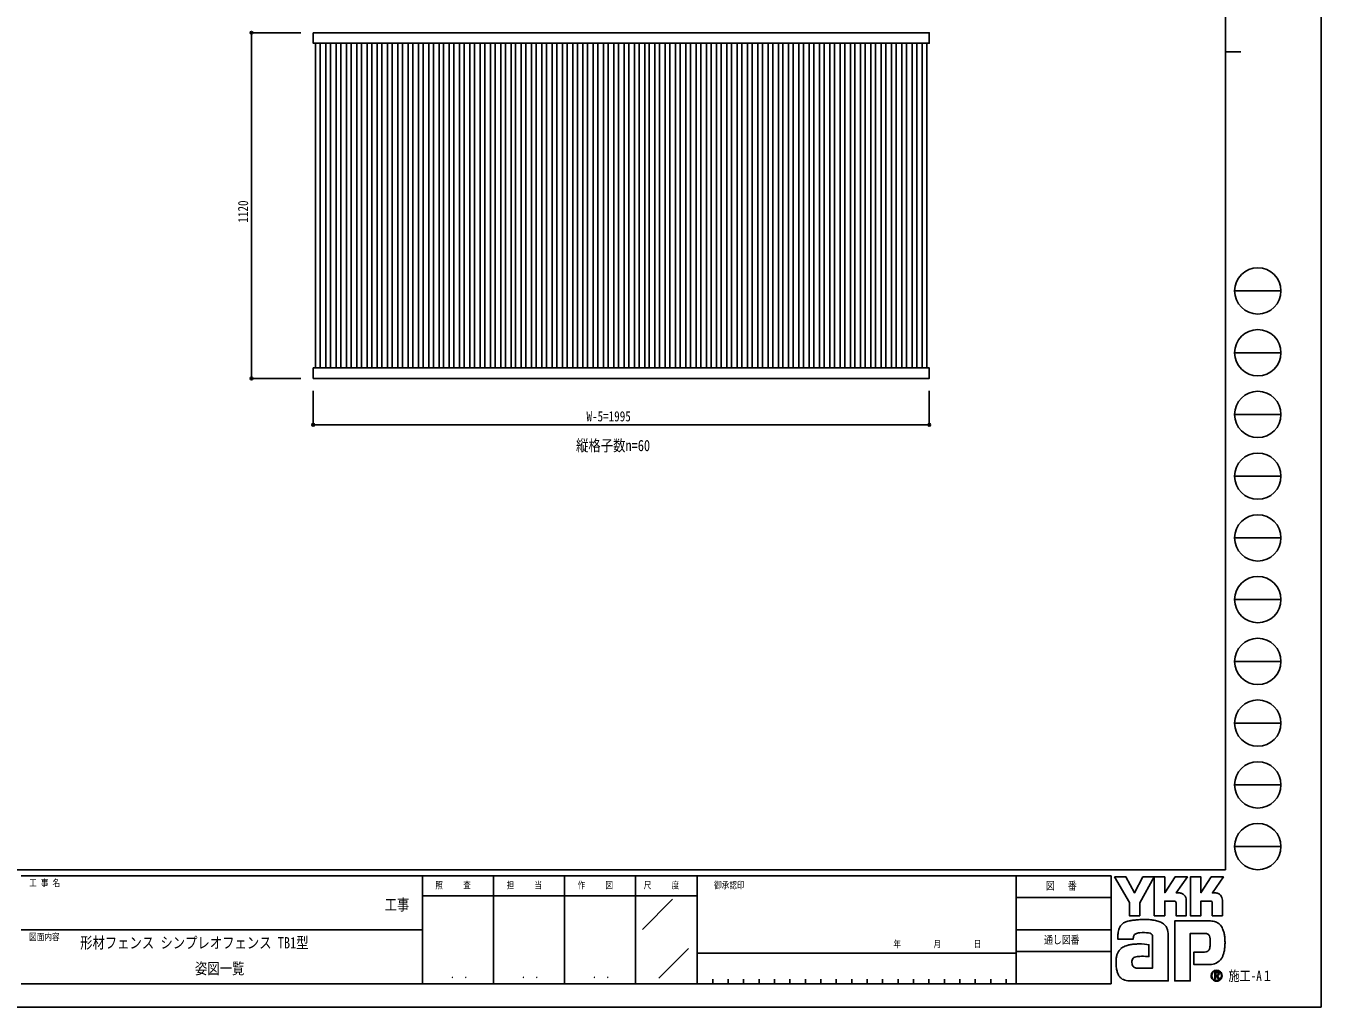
# Model space of a CAD drawing. Units: millimetres, scale not verified. Extents: x -4205 to 4205, y -2970 to 2970.
# Drawn here: x 11 to 4205, y -2970 to 209 of the extents above; entities that cross this region are included whole.
import ezdxf
from ezdxf.enums import TextEntityAlignment as Align

# ---------------------------------------------------------------- set-up
doc = ezdxf.new("R2010")
doc.units = ezdxf.units.MM
doc.header["$LTSCALE"] = 16
for name, color, linetype in [('0-1_USER1', 3, 'Continuous'), ('0-2_YKK_A1', 4, 'Continuous'), ('0-3_YKK_D', 6, 'Continuous'), ('0-4_YKK_ZWAK', 7, 'Continuous')]:
    doc.layers.add(name, color=color, linetype=linetype)
doc.styles.add('ＭＳ ゴシック', font='')
doc.styles.get('ＭＳ ゴシック').set_extended_font_data('MS Gothic')

msp = doc.modelspace()

# ---------------------------------------------------------------- linework, layer by layer
at = {"layer": '0-2_YKK_A1'}
for p, q in [((948.97, 152.58), (948.97, -899.42)), ((963.97, 152.58), (963.97, -899.42)), ((982.27, 152.58), (982.27, -899.42)), ((997.27, 152.58), (997.27, -899.42)), ((1015.57, 152.58), (1015.57, -899.42)), ((1030.57, 152.58), (1030.57, -899.42)), ((1048.87, 152.58), (1048.87, -899.42)), ((1063.87, 152.58), (1063.87, -899.42)), ((1082.17, 152.58), (1082.17, -899.42)), ((1097.17, 152.58), (1097.17, -899.42)), ((1115.47, 152.58), (1115.47, -899.42)), ((1130.47, 152.58), (1130.47, -899.42)), ((1148.77, 152.58), (1148.77, -899.42)), ((1163.77, 152.58), (1163.77, -899.42)), ((1182.07, 152.58), (1182.07, -899.42)), ((1197.07, 152.58), (1197.07, -899.42)), ((1215.37, 152.58), (1215.37, -899.42)), ((1230.37, 152.58), (1230.37, -899.42)), ((1248.67, 152.58), (1248.67, -899.42)), ((1263.67, 152.58), (1263.67, -899.42)), ((1281.97, 152.58), (1281.97, -899.42)), ((1296.97, 152.58), (1296.97, -899.42)), ((1315.27, 152.58), (1315.27, -899.42)), ((1330.27, 152.58), (1330.27, -899.42)), ((1348.57, 152.58), (1348.57, -899.42)), ((1363.57, 152.58), (1363.57, -899.42)), ((1381.87, 152.58), (1381.87, -899.42)), ((1396.87, 152.58), (1396.87, -899.42)), ((1415.17, 152.58), (1415.17, -899.42)), ((1430.17, 152.58), (1430.17, -899.42)), ((1448.47, 152.58), (1448.47, -899.42)), ((1463.47, 152.58), (1463.47, -899.42)), ((1481.77, 152.58), (1481.77, -899.42)), ((1496.77, 152.58), (1496.77, -899.42)), ((1515.07, 152.58), (1515.07, -899.42)), ((1530.07, 152.58), (1530.07, -899.42)), ((1548.37, 152.58), (1548.37, -899.42)), ((1563.37, 152.58), (1563.37, -899.42)), ((1581.67, 152.58), (1581.67, -899.42)), ((1596.67, 152.58), (1596.67, -899.42)), ((1614.97, 152.58), (1614.97, -899.42)), ((1629.97, 152.58), (1629.97, -899.42)), ((1648.27, 152.58), (1648.27, -899.42)), ((1663.27, 152.58), (1663.27, -899.42)), ((1681.57, 152.58), (1681.57, -899.42)), ((1696.57, 152.58), (1696.57, -899.42)), ((1714.87, 152.58), (1714.87, -899.42)), ((1729.87, 152.58), (1729.87, -899.42)), ((1748.17, 152.58), (1748.17, -899.42)), ((1763.17, 152.58), (1763.17, -899.42)), ((1781.47, 152.58), (1781.47, -899.42)), ((1796.47, 152.58), (1796.47, -899.42)), ((1814.77, 152.58), (1814.77, -899.42)), ((1829.77, 152.58), (1829.77, -899.42)), ((1848.07, 152.58), (1848.07, -899.42)), ((1863.07, 152.58), (1863.07, -899.42)), ((1881.37, 152.58), (1881.37, -899.42)), ((1896.37, 152.58), (1896.37, -899.42)), ((1914.67, 152.58), (1914.67, -899.42)), ((1929.67, 152.58), (1929.67, -899.42)), ((1947.97, 152.58), (1947.97, -899.42)), ((1962.97, 152.58), (1962.97, -899.42)), ((1981.27, 152.58), (1981.27, -899.42)), ((1996.27, 152.58), (1996.27, -899.42)), ((2014.57, 152.58), (2014.57, -899.42)), ((2029.57, 152.58), (2029.57, -899.42)), ((2047.87, 152.58), (2047.87, -899.42)), ((2062.87, 152.58), (2062.87, -899.42)), ((2081.17, 152.58), (2081.17, -899.42)), ((2096.17, 152.58), (2096.17, -899.42)), ((2114.47, 152.58), (2114.47, -899.42)), ((2129.47, 152.58), (2129.47, -899.42)), ((2147.77, 152.58), (2147.77, -899.42)), ((2162.77, 152.58), (2162.77, -899.42)), ((2181.07, 152.58), (2181.07, -899.42)), ((2196.07, 152.58), (2196.07, -899.42)), ((2214.37, 152.58), (2214.37, -899.42)), ((2229.37, 152.58), (2229.37, -899.42)), ((2247.67, 152.58), (2247.67, -899.42)), ((2262.67, 152.58), (2262.67, -899.42)), ((2280.97, 152.58), (2280.97, -899.42)), ((2295.97, 152.58), (2295.97, -899.42)), ((2314.27, 152.58), (2314.27, -899.42)), ((2329.27, 152.58), (2329.27, -899.42)), ((2347.57, 152.58), (2347.57, -899.42)), ((2362.57, 152.58), (2362.57, -899.42)), ((2380.87, 152.58), (2380.87, -899.42)), ((2395.87, 152.58), (2395.87, -899.42)), ((2414.17, 152.58), (2414.17, -899.42)), ((2429.17, 152.58), (2429.17, -899.42)), ((2447.47, 152.58), (2447.47, -899.42)), ((2462.47, 152.58), (2462.47, -899.42)), ((2480.77, 152.58), (2480.77, -899.42)), ((2495.77, 152.58), (2495.77, -899.42)), ((2514.07, 152.58), (2514.07, -899.42)), ((2529.07, 152.58), (2529.07, -899.42)), ((2547.37, 152.58), (2547.37, -899.42)), ((2562.37, 152.58), (2562.37, -899.42)), ((2580.67, 152.58), (2580.67, -899.42)), ((2595.67, 152.58), (2595.67, -899.42)), ((2613.97, 152.58), (2613.97, -899.42)), ((2628.97, 152.58), (2628.97, -899.42)), ((2647.27, 152.58), (2647.27, -899.42)), ((2662.27, 152.58), (2662.27, -899.42)), ((2680.57, 152.58), (2680.57, -899.42)), ((2695.57, 152.58), (2695.57, -899.42)), ((2713.87, 152.58), (2713.87, -899.42)), ((2728.87, 152.58), (2728.87, -899.42)), ((2747.17, 152.58), (2747.17, -899.42)), ((2762.17, 152.58), (2762.17, -899.42)), ((2780.47, 152.58), (2780.47, -899.42)), ((2795.47, 152.58), (2795.47, -899.42)), ((2813.77, 152.58), (2813.77, -899.42)), ((2828.77, 152.58), (2828.77, -899.42)), ((2847.07, 152.58), (2847.07, -899.42)), ((2862.07, 152.58), (2862.07, -899.42)), ((2880.37, 152.58), (2880.37, -899.42)), ((2895.37, 152.58), (2895.37, -899.42)), ((2913.67, 152.58), (2913.67, -899.42)), ((2928.67, 152.58), (2928.67, -899.42))]:
    msp.add_line(p, q, dxfattribs=at)
for points in [[(941.32, 186.58), (2936.32, 186.58), (2936.32, 152.58), (941.32, 152.58)], [(941.32, -899.42), (2936.32, -899.42), (2936.32, -933.42), (941.32, -933.42)]]:
    msp.add_lwpolyline(points, close=True, dxfattribs=at)
at = {"layer": '0-3_YKK_D'}
for p, q in [((901.32, 186.58), (740.32, 186.58)), ((741.32, 186.58), (741.32, -933.42)), ((901.32, -933.42), (740.32, -933.42)), ((941.32, -973.42), (941.32, -1084.42)), ((2936.32, -973.42), (2936.32, -1084.42)), ((2936.32, -1083.42), (941.32, -1083.42))]:
    msp.add_line(p, q, dxfattribs=at)
for centre in [(741.32, 186.58), (741.32, -933.42), (941.32, -1083.42), (2936.32, -1083.42)]:
    msp.add_circle(centre, 4.25, dxfattribs=at)
at = {"layer": '0-4_YKK_ZWAK'}
for p, q in [((3895.02, 2775), (3895.02, -2525)), ((3895.02, 125), (3945.02, 125)), ((3925.02, -650), (4075.02, -650)), ((3925.02, -850), (4075.02, -850)), ((3925.02, -1050), (4075.02, -1050)), ((3925.02, -1250), (4075.02, -1250)), ((3925.02, -1450), (4075.02, -1450)), ((3925.02, -1650), (4075.02, -1650)), ((3925.02, -1850), (4075.02, -1850)), ((3925.02, -2050), (4075.02, -2050)), ((3925.02, -2250), (4075.02, -2250)), ((3925.02, -2450), (4075.02, -2450)), ((3895.02, -2525), (-3904.98, -2525)), ((1295.02, -2545), (-4.98, -2545)), ((1525.02, -2545), (1525.02, -2895)), ((1755.02, -2545), (1755.02, -2895)), ((1985.02, -2545), (1985.02, -2895)), ((2185.02, -2545), (1985.02, -2545)), ((3217.52, -2545), (2185.02, -2545)), ((2185.02, -2545), (2185.02, -2895)), ((3217.52, -2545), (3217.52, -2895)), ((3525.02, -2545), (3217.52, -2545)), ((3525.02, -2545), (3525.02, -2895)), ((1985.02, -2610), (1295.02, -2610)), ((1985.02, -2610), (2185.02, -2610)), ((2007.1, -2718.29), (2105.04, -2620.36)), ((3217.52, -2615), (3525.02, -2615)), ((-4.98, -2720), (1295.02, -2720)), ((3217.52, -2720), (3525.02, -2720)), ((2060.67, -2875.99), (2156.89, -2779.77)), ((2185.02, -2795), (3217.52, -2795)), ((3525.02, -2790), (3217.52, -2790)), ((2235.02, -2880), (2235.02, -2895)), ((2285.02, -2880), (2285.02, -2895)), ((2335.02, -2880), (2335.02, -2895)), ((2385.02, -2880), (2385.02, -2895)), ((2435.02, -2880), (2435.02, -2895)), ((2485.02, -2880), (2485.02, -2895)), ((2535.02, -2880), (2535.02, -2895)), ((2585.02, -2880), (2585.02, -2895)), ((2635.02, -2880), (2635.02, -2895)), ((2685.02, -2880), (2685.02, -2895)), ((2735.02, -2880), (2735.02, -2895)), ((2785.02, -2880), (2785.02, -2895)), ((2835.02, -2880), (2835.02, -2895)), ((2885.02, -2880), (2885.02, -2895)), ((2935.02, -2880), (2935.02, -2895)), ((2985.02, -2880), (2985.02, -2895)), ((3035.02, -2880), (3035.02, -2895)), ((3085.02, -2880), (3085.02, -2895)), ((3135.02, -2880), (3135.02, -2895)), ((3185.02, -2880), (3185.02, -2895)), ((3866.67, -2883.98), (3866.67, -2883.98)), ((-4.98, -2895), (1295.02, -2895)), ((1295.02, -2895), (1985.02, -2895)), ((1985.02, -2895), (2185.02, -2895)), ((2185.02, -2895), (3217.52, -2895)), ((3217.52, -2895), (3525.02, -2895))]:
    msp.add_line(p, q, dxfattribs=at)
for points in [[(-4205, -2970), (4205, -2970), (4205, 2970), (-4205, 2970)], [(3536.02, -2548), (3572.83, -2548), (3600.47, -2600.1), (3628.04, -2548), (3664.88, -2548), (3617.67, -2631.99), (3617.67, -2674.13), (3584.1, -2674.13), (3584.1, -2630.86)]]:
    msp.add_lwpolyline(points, close=True, dxfattribs=at)
for points in [[(1985.02, -2545), (1295.02, -2545), (1295.02, -2895)], [(3730.55, -2626.61), (3698.77, -2626.61), (3698.77, -2674.1), (3664.91, -2674.1), (3664.91, -2548), (3698.77, -2548), (3698.77, -2599.58), (3732.07, -2548), (3771.84, -2548), (3736.16, -2600.21), (3737.42, -2600.21), (3738.82, -2600.21), (3740.25, -2600.21), (3741.63, -2600.21), (3742.87, -2600.21), (3743.86, -2600.21), (3744.52, -2600.21), (3744.77, -2600.21)], [(3847.51, -2626.61), (3815.77, -2626.61), (3815.77, -2674.13), (3781.9, -2674.13), (3781.9, -2548), (3815.77, -2548), (3815.77, -2599.58), (3849.03, -2548), (3888.8, -2548), (3853.12, -2600.21), (3854.4, -2600.21), (3855.8, -2600.21), (3857.24, -2600.21), (3858.61, -2600.21), (3859.84, -2600.21), (3860.83, -2600.21), (3861.49, -2600.21), (3861.73, -2600.21)], [(3754.51, -2602.21), (3758.55, -2604.52), (3761.97, -2607.53), (3764.73, -2611.12), (3766.76, -2615.15), (3768.01, -2619.5), (3768.44, -2624.04), (3768.44, -2674.22), (3735.41, -2674.22), (3735.41, -2631.41)], [(3871.48, -2602.21), (3875.54, -2604.52), (3878.97, -2607.53), (3881.74, -2611.12), (3883.78, -2615.15), (3885.05, -2619.5), (3885.48, -2624.04), (3885.48, -2674.13), (3852.37, -2674.13), (3852.37, -2631.41)], [(3707.71, -2719.17), (3709.13, -2724.9), (3709.93, -2731.04), (3710.18, -2737.59), (3710.18, -2885), (3589.55, -2885)], [(3828.87, -2731.51), (3781.19, -2731.51), (3781.19, -2885), (3731.23, -2885), (3731.23, -2690.79), (3847.35, -2690.79)], [(3878.71, -2704.51), (3881.97, -2708.62), (3884.41, -2712.61), (3886.12, -2716.22)], [(3604.8, -2732.31), (3602.47, -2733.62), (3600.66, -2735.22), (3599.29, -2737.08), (3598.29, -2739.2), (3597.61, -2741.53), (3597.16, -2744.07), (3596.89, -2746.79), (3596.73, -2749.67), (3546.74, -2749.79), (3546.89, -2742.95), (3547.17, -2735.27)], [(3623.95, -2765.53), (3633.41, -2766.15), (3640.84, -2766.99), (3645.71, -2767.77), (3647.45, -2768.23), (3647.45, -2806.47), (3641.92, -2805.89), (3635.86, -2805.56), (3629.65, -2805.43), (3623.69, -2805.45), (3618.37, -2805.56), (3614.08, -2805.71), (3611.23, -2805.84), (3610.19, -2805.89), (3605.86, -2806.68), (3602.13, -2807.92), (3599, -2809.61), (3596.47, -2811.77), (3594.53, -2814.4), (3593.18, -2817.5), (3592.44, -2821.1), (3592.29, -2825.19), (3592.76, -2829.69), (3593.72, -2833.41), (3595.09, -2836.42), (3596.83, -2838.79), (3598.86, -2840.59), (3601.13, -2841.91), (3603.59, -2842.79), (3606.16, -2843.32), (3659.26, -2843.32), (3659.26, -2745.07), (3659.28, -2743.13), (3659.18, -2741.22), (3658.93, -2739.39), (3658.5, -2737.65), (3657.86, -2736.02), (3656.99, -2734.55), (3655.84, -2733.24), (3654.39, -2732.12)], [(3654.39, -2732.12), (3651.27, -2730.9), (3646.29, -2729.87), (3639.94, -2729.1), (3632.71, -2728.69), (3625.08, -2728.73), (3617.56, -2729.28)], [(3845.83, -2761), (3845.76, -2754.63), (3845.46, -2748.9), (3844.74, -2743.86), (3843.44, -2739.59)], [(3874.56, -2820.97), (3869.95, -2824.56), (3865.14, -2827.38), (3860.18, -2829.48), (3855.1, -2830.92), (3849.93, -2831.74), (3844.72, -2832.01), (3793.36, -2832.01), (3793.36, -2791.66), (3822.32, -2791.66), (3827.66, -2791.59), (3832.36, -2791.13), (3836.39, -2789.95)], [(3874.61, -2862.6), (3874.58, -2862.01), (3874.51, -2861.45), (3874.39, -2860.9), (3874.22, -2860.39), (3874, -2859.9), (3873.74, -2859.44), (3873.43, -2859.01), (3873.08, -2858.61), (3872.62, -2858.2), (3872.1, -2857.85), (3871.54, -2857.54), (3870.93, -2857.29), (3870.28, -2857.1), (3869.58, -2856.96), (3868.85, -2856.87), (3868.08, -2856.84), (3860.5, -2856.84), (3860.5, -2879.14), (3862.79, -2879.14), (3862.79, -2859.12), (3868.08, -2859.12), (3868.62, -2859.14), (3869.14, -2859.19), (3869.62, -2859.28), (3870.06, -2859.4), (3870.47, -2859.56), (3870.84, -2859.75), (3871.17, -2859.97), (3871.47, -2860.22)], [(3872.36, -2862.6), (3872.22, -2863.67), (3871.84, -2864.51), (3871.26, -2865.16), (3870.55, -2865.62), (3869.74, -2865.94), (3868.9, -2866.14), (3868.08, -2866.24), (3867.33, -2866.27), (3865.34, -2866.27), (3866.35, -2867.97), (3872.89, -2879.22), (3875.51, -2879.22), (3869.2, -2868.39), (3869.79, -2868.27), (3870.36, -2868.12), (3870.89, -2867.94), (3871.4, -2867.73), (3871.87, -2867.49), (3872.31, -2867.22), (3872.71, -2866.91), (3873.08, -2866.58)]]:
    msp.add_lwpolyline(points, dxfattribs=at)
for centre in [(4000.02, -650), (4000.02, -850), (4000.02, -1050), (4000.02, -1250), (4000.02, -1450), (4000.02, -1650), (4000.02, -1850), (4000.02, -2050), (4000.02, -2250), (4000.02, -2450)]:
    msp.add_circle(centre, 75, dxfattribs=at)
for centre, radius, start, end in [((3744.82, -2625.19), 24.98, 78.26798, 90.11215), ((3861.78, -2625.23), 25.02, 78.27851, 90.10826), ((3730.72, -2631.29), 4.69, 358.57817, 92.1683), ((3745.17, -2623.37), 23.12, 66.19963, 78.22058), ((3847.71, -2631.27), 4.67, 358.29941, 92.43455), ((3862.12, -2623.48), 23.23, 66.2483, 78.23226), ((3607.04, -2735.87), 59.68, 163.48385, 171.57982), ((3591.61, -2731.29), 43.58, 152.2125, 163.4865), ((3584.94, -2727.84), 36.07, 138.03852, 152.12015), ((3584.93, -2728.01), 36.18, 122.60463, 137.83438), ((3589.72, -2735.75), 45.28, 108.37421, 122.42809), ((3597.29, -2762.69), 73.25, 100.93159, 107.35499), ((3622.05, -2882.82), 195.9, 97.86054, 101.37938), ((3633.68, -2963.58), 277.49, 94.90201, 97.9576), ((3634.47, -2970.05), 284, 91.6169, 94.94971), ((3633.37, -2924.06), 238, 87.51794, 91.66439), ((3636.46, -2857.78), 171.65, 81.92631, 87.59083), ((3645.59, -2795.23), 108.44, 73.67137, 82.05943), ((3659.13, -2749.92), 61.15, 60.60528, 73.9085), ((3664.67, -2738.86), 48.8, 52.17347, 59.90542), ((3669.63, -2732.45), 40.69, 43.55042, 52.14561), ((3672.36, -2729.81), 36.9, 34.48659, 43.50182), ((3672.38, -2729.75), 36.85, 25.58915, 34.43128), ((3669.1, -2731.29), 40.47, 17.43089, 25.54591), ((3845.45, -2744.21), 53.45, 78.73198, 87.96551), ((3847.02, -2736.2), 45.29, 69.03034, 78.69541), ((3848.48, -2732.3), 41.13, 59.39484, 68.9885), ((3849.16, -2731.11), 39.76, 50.3012, 59.3616), ((3848.91, -2731.39), 40.13, 42.05209, 50.28551), ((3829.09, -2742.81), 62.92, 14.76267, 25.00486), ((3637.8, -2740.46), 90.78, 171.55622, 176.72493), ((3607.02, -2871.61), 105.64, 99.87193, 106.59825), ((3612.64, -2903.27), 137.79, 94.78469, 99.91711), ((3615.38, -2934.77), 169.41, 90.80099, 94.81812), ((3617.99, -2763.63), 33.98, 102.4979, 112.84632), ((3624.57, -2791.99), 63.1, 96.37207, 102.75341), ((3615.8, -2958.23), 192.87, 87.57779, 90.82714), ((3829.14, -2756.01), 24.5, 77.94572, 90.63794), ((3831.27, -2746.02), 14.29, 60.20991, 77.92418), ((3832.65, -2743.42), 11.35, 39.8078, 59.75378), ((3830.71, -2744.9), 13.79, 22.65544, 39.38165), ((3732.2, -2761.58), 113.62, 355.2339, 0.29193), ((3790.5, -2753.33), 102.92, 7.9139, 14.95041), ((3751.96, -2758.93), 141.87, 2.54376, 8.01251), ((3736.17, -2760.5), 157.68, 352.8937, 357.82206), ((3729.86, -2760.1), 163.99, 357.76419, 2.60674), ((3608.98, -2820.7), 68, 164.97537, 174.56739), ((3592.46, -2816.29), 50.9, 153.89178, 164.94341), ((3584.93, -2812.67), 42.55, 142.04688, 153.80771), ((3583.47, -2811.63), 40.76, 130.60221, 141.94427), ((3585.88, -2814.51), 44.52, 120.60724, 130.53081), ((3590.62, -2822.57), 53.87, 112.58838, 120.58162), ((3596.99, -2837.9), 70.47, 106.61303, 112.59024), ((3831.72, -2779.43), 11.51, 293.91672, 314.09376), ((3830.15, -2778.04), 13.6, 314.78099, 333.92928), ((3820.05, -2773.14), 24.83, 334.00676, 347.34989), ((3792.5, -2766.76), 53.11, 347.14308, 355.40008), ((3850.36, -2789.43), 39.35, 326.23251, 339.61931), ((3813.41, -2775.12), 78.97, 339.22498, 347.31457), ((3769.15, -2764.79), 124.42, 347.15166, 352.97565), ((3638.13, -2823.49), 97.29, 174.55588, 182.47272), ((3692.5, -2822.63), 151.65, 181.90948, 187.89042), ((3628.69, -2831.61), 87.22, 187.80471, 196.36971), ((3866.7, -2868.19), 17.64, 90.09157, 179.92363), ((3866.7, -2868.16), 17.61, 44.93442, 90.08536), ((3841.23, -2783.39), 50.24, 311.57033, 318.66243), ((3835.41, -2778.29), 57.97, 318.67367, 325.29112), ((3595, -2841.56), 52.09, 196.3102, 208.20993), ((3580.34, -2849.36), 35.47, 208.29777, 223.35561), ((3577.03, -2852.28), 31.07, 223.64205, 239.63663), ((3579.77, -2847.28), 36.77, 239.8785, 253.65355), ((3584.8, -2830.01), 54.75, 253.69102, 263.74909), ((3589.06, -2792.1), 92.9, 263.68487, 270.30455), ((3866.59, -2868.21), 17.53, 179.86065, 225.14399), ((3866.59, -2868.13), 15.69, 134.8007, 180.12175), ((3866.53, -2868.23), 15.62, 179.75513, 225.29722), ((3866.68, -2868.21), 17.59, 224.94536, 269.98445), ((3866.64, -2868.37), 15.61, 224.62822, 270.10973), ((3866.64, -2868.04), 15.66, 89.86602, 135.149), ((3866.71, -2868.16), 15.78, 45.03108, 90.11509), ((3866.65, -2868.14), 15.84, 270.09072, 359.90926), ((3866.68, -2868.12), 17.68, 269.98802, 314.93777), ((3869.01, -2862.5), 3.35, 358.3894, 42.86139), ((3869.07, -2862.76), 5.53, 316.37674, 1.6565), ((3866.72, -2868.17), 15.77, 0.00643, 45.07115), ((3866.84, -2868.1), 17.47, 359.78949, 45.13288), ((3866.8, -2868.24), 17.51, 314.92572, 0.23508)]:
    msp.add_arc(centre, radius, start, end, dxfattribs=at)

# ---------------------------------------------------------------- texts
at = {"layer": '0-1_USER1', "style": 'ＭＳ ゴシック', "width": 0.8}
for s, p in [('縦格子数n=60', (1792.29, -1179.99)), ('形材フェンス シンプレオフェンス TB1型', (186.35, -2790.83)), (' 姿図一覧', (538.35, -2874.17))]:
    msp.add_text(s, height=36.66, dxfattribs=at).set_placement(p, align=Align.BOTTOM_LEFT)
at = {"layer": '0-3_YKK_D', "style": 'ＭＳ ゴシック', "width": 0.8}
msp.add_text('1120', height=32.99, rotation=90, dxfattribs=at).set_placement((740.32, -428.62), align=Align.BOTTOM_LEFT)
msp.add_text('W-5=1995', height=32.99, dxfattribs=at).set_placement((1826.02, -1082.42), align=Align.BOTTOM_LEFT)
at = {"layer": '0-4_YKK_ZWAK', "style": 'ＭＳ ゴシック', "width": 0.8}
for s, height, p in [('工 事 名', 21.99, (21.27, -2585)), ('照     査', 21.99, (1336.42, -2592.5)), ('担     当', 21.99, (1567.22, -2592.5)), ('作     図', 21.99, (1797.22, -2592.5)), ('尺     度', 21.99, (2011.42, -2592.5)), ('御承認印', 21.99, (2239.14, -2592.5)), ('図\u3000 番', 25.66, (3313.4, -2597.5)), ('工事', 36.66, (1172.33, -2667.47)), ('図面内容', 21.99, (21.27, -2760)), ('年        月        日', 21.99, (2819.91, -2783.21)), ('通し図番', 25.66, (3307.8, -2772.5)), ('施工-A１', 32.99, (3905.02, -2895)), ('． ．', 25.92, (1385, -2884.35)), ('． ．', 25.92, (1615, -2884.35)), ('． ．', 25.92, (1845, -2884.35))]:
    msp.add_text(s, height=height, dxfattribs=at).set_placement(p, align=Align.BOTTOM_LEFT)

doc.saveas('drawing.dxf')
